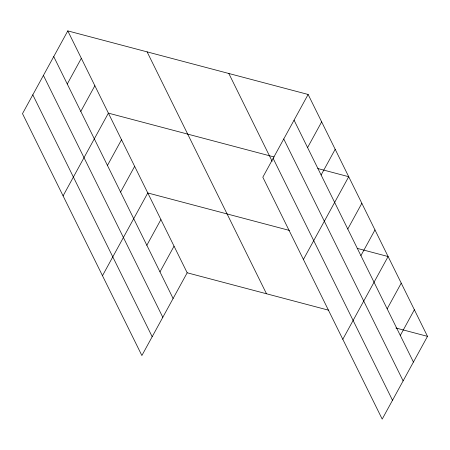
<?xml version="1.0" encoding="UTF-8"?>
<svg xmlns="http://www.w3.org/2000/svg" width="450" height="450" viewBox="0 0 450 450"><rect width="100%" height="100%" fill="white"/><g stroke="black" fill="none" stroke-linecap="round" stroke-linejoin="round"><path stroke-width="0.67" d="M67.804 30.893L22.5 113.642L141.874 355.534L187.178 272.784L67.804 30.893L308.126 94.466L427.5 336.358L382.196 419.108L262.822 177.216L308.126 94.466M67.264 84.009L81.332 58.309M80.792 111.426L94.86 85.725M63.084 195.885L108.388 113.136L274.112 156.971M107.449 165.448L121.522 139.748M120.583 192.054L134.651 166.354M102.482 275.709L147.78 192.96L289.378 230.417M146.841 245.273L160.914 219.572M159.975 271.879L174.043 246.178M307.586 147.578L321.654 121.877M321.114 174.994L335.188 149.293M303.412 259.459L348.716 176.709L317.796 168.531M347.777 229.016L361.845 203.316M360.906 255.623L374.974 229.922M342.804 339.283L388.108 256.534L357.193 248.355M387.169 308.841L401.237 283.14M400.298 335.452L414.371 309.752M187.178 272.784L328.77 310.241M395.91 327.999L427.5 336.358M294.058 120.167L413.432 362.059M283.753 138.988L403.121 380.886M273.133 158.389L392.501 400.281M228.819 73.485L272.154 161.297M147.111 51.874L266.484 293.766M53.736 56.593L173.104 298.491M43.425 75.42L162.799 317.312M32.805 94.815L152.179 336.713"/></g></svg>
